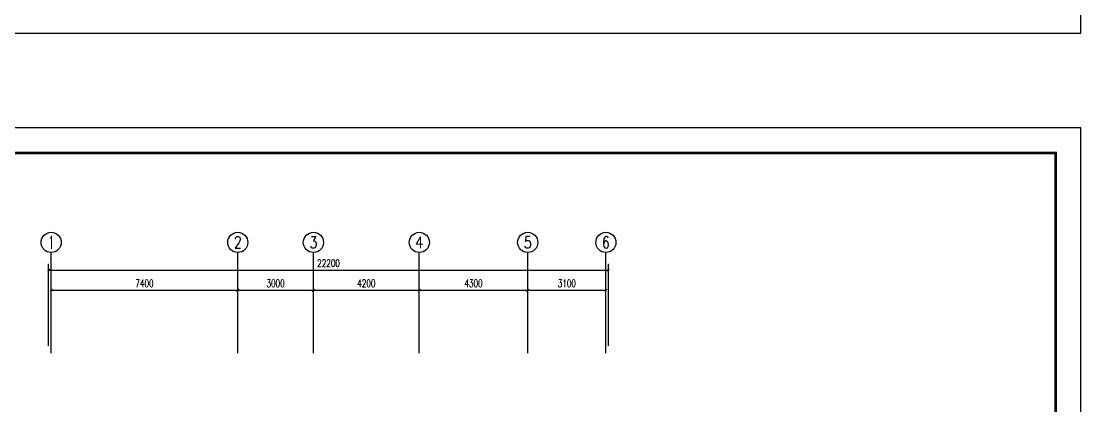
# Model space of a CAD drawing. Extents: x 6250600 to 6678662, y -692028 to -290561.
# Drawn here: x 6278323 to 6320347, y -481174 to -465908 of the extents above; entities that cross this region are included whole.
import ezdxf
from ezdxf.enums import TextEntityAlignment as Align

# ---------------------------------------------------------------- set-up
doc = ezdxf.new("R2010")
doc.units = 0
doc.header["$LTSCALE"] = 1000
doc.header["$MEASUREMENT"] = 0
doc.layers.get('0').update_dxf_attribs({"linetype": 'CONTINUOUS'})
doc.layers.get('Defpoints').update_dxf_attribs({"linetype": 'CONTINUOUS'})
for name, color, linetype in [('AXIS_TEXT', 7, 'CONTINUOUS'), ('PUB_TITLE', 4, 'CONTINUOUS'), ('建筑底图', 251, 'CONTINUOUS')]:
    doc.layers.add(name, color=color, linetype=linetype)
doc.styles.add('_TCH_AXIS', font='COMPLEX', dxfattribs={"bigfont": 'GBCBIG'})
doc.styles.add('_TCH_DIM_T3', font='SIMPLEX', dxfattribs={"width": 0.705882, "bigfont": 'GBCBIG'})
doc.styles.add('COMPLEX', font='COMPLEX')
doc.dimstyles.new('_TCH_ARCH&&100', dxfattribs={"dimtxt": 297.5, "dimasz": 100, "dimexe": 250, "dimexo": 300, "dimgap": 126.25, "dimtad": 1, "dimdec": 0, "dimzin": 0, "dimdsep": 46, "dimtxsty": '_TCH_DIM_T3', "dimblk": 'ARCHTICK', "dimcen": 0.09, "dimclrt": 7, "dimazin": 2, "dimtfac": 1, "dimtdec": 0, "dimtix": 1, "dimtmove": 2, "dimatfit": 3, "dimfxl": 0, "dimtolj": 1, "dimtzin": 0, "dimarcsym": 0})

# ---------------------------------------------------------------- blocks, each defined once
blk = doc.blocks.new('_AXISO')
blk.add_circle((0, 0), 0.5)
at = {"layer": 'AXIS_TEXT', "style": 'COMPLEX', "width": 1.041667}
blk.add_attdef('A', text='', height=0.56, dxfattribs=at).set_placement((-0.25, -0.28), (0.25, -0.28), align=Align.FIT)
blk = doc.blocks.new('_ArchTick')
at = {"color": 0, "linetype": 'ByBlock', "const_width": 0.4}
blk.add_lwpolyline([(-0.5, -0.5), (0.5, 0.5)], dxfattribs=at)
blk = doc.blocks.new('*D157')
at = {"layer": 'Defpoints', "color": 0, "transparency": 16777216}
for p in [(6301612, -475788), (6279412, -479088), (6301612, -479088)]:
    blk.add_point(p, dxfattribs=at)
at = {"layer": '建筑底图', "color": 0, "lineweight": -2, "transparency": 16777216}
for p, q in [((6279412, -478788), (6279412, -475538)), ((6301612, -478788), (6301612, -475538)), ((6279412, -475788), (6301612, -475788))]:
    blk.add_line(p, q, dxfattribs=at)
at = {"layer": '建筑底图', "color": 0, "lineweight": -2, "transparency": 16777216, "xscale": 100, "yscale": 100, "zscale": 100, "rotation": 180}
blk.add_blockref('_ArchTick', (6279412, -475788), dxfattribs=at)
at = {"layer": '建筑底图', "color": 0, "lineweight": -2, "transparency": 16777216, "xscale": 100, "yscale": 100, "zscale": 100}
blk.add_blockref('_ArchTick', (6301612, -475788), dxfattribs=at)
at = {"layer": '建筑底图', "color": 7, "transparency": 16777216, "insert": (6290512, -475513), "char_height": 297.5, "attachment_point": 5, "style": '_TCH_DIM_T3'}
blk.add_mtext('\\A1;22200', dxfattribs=at)
blk = doc.blocks.new('*D158')
at = {"layer": 'Defpoints', "color": 0, "transparency": 16777216}
for p in [(6286912, -476588), (6279512, -479088), (6286912, -479088)]:
    blk.add_point(p, dxfattribs=at)
at = {"layer": '建筑底图', "color": 0, "lineweight": -2, "transparency": 16777216}
for p, q in [((6279512, -478788), (6279512, -476338)), ((6286912, -478788), (6286912, -476338)), ((6279512, -476588), (6286912, -476588))]:
    blk.add_line(p, q, dxfattribs=at)
at = {"layer": '建筑底图', "color": 0, "lineweight": -2, "transparency": 16777216, "xscale": 100, "yscale": 100, "zscale": 100, "rotation": 180}
blk.add_blockref('_ArchTick', (6279512, -476588), dxfattribs=at)
at = {"layer": '建筑底图', "color": 0, "lineweight": -2, "transparency": 16777216, "xscale": 100, "yscale": 100, "zscale": 100}
blk.add_blockref('_ArchTick', (6286912, -476588), dxfattribs=at)
at = {"layer": '建筑底图', "color": 7, "transparency": 16777216, "insert": (6283212, -476313), "char_height": 297.5, "attachment_point": 5, "style": '_TCH_DIM_T3'}
blk.add_mtext('\\A1;7400', dxfattribs=at)
blk = doc.blocks.new('*D159')
at = {"layer": 'Defpoints', "color": 0, "transparency": 16777216}
for p in [(6289912, -476588), (6286912, -479088), (6289912, -479088)]:
    blk.add_point(p, dxfattribs=at)
at = {"layer": '建筑底图', "color": 0, "lineweight": -2, "transparency": 16777216}
for p, q in [((6286912, -478788), (6286912, -476338)), ((6289912, -478788), (6289912, -476338)), ((6286912, -476588), (6289912, -476588))]:
    blk.add_line(p, q, dxfattribs=at)
at = {"layer": '建筑底图', "color": 0, "lineweight": -2, "transparency": 16777216, "xscale": 100, "yscale": 100, "zscale": 100, "rotation": 180}
blk.add_blockref('_ArchTick', (6286912, -476588), dxfattribs=at)
at = {"layer": '建筑底图', "color": 0, "lineweight": -2, "transparency": 16777216, "xscale": 100, "yscale": 100, "zscale": 100}
blk.add_blockref('_ArchTick', (6289912, -476588), dxfattribs=at)
at = {"layer": '建筑底图', "color": 7, "transparency": 16777216, "insert": (6288412, -476313), "char_height": 297.5, "attachment_point": 5, "style": '_TCH_DIM_T3'}
blk.add_mtext('\\A1;3000', dxfattribs=at)
blk = doc.blocks.new('*D160')
at = {"layer": 'Defpoints', "color": 0, "transparency": 16777216}
for p in [(6294112, -476588), (6289912, -479088), (6294112, -479088)]:
    blk.add_point(p, dxfattribs=at)
at = {"layer": '建筑底图', "color": 0, "lineweight": -2, "transparency": 16777216}
for p, q in [((6289912, -478788), (6289912, -476338)), ((6294112, -478788), (6294112, -476338)), ((6289912, -476588), (6294112, -476588))]:
    blk.add_line(p, q, dxfattribs=at)
at = {"layer": '建筑底图', "color": 0, "lineweight": -2, "transparency": 16777216, "xscale": 100, "yscale": 100, "zscale": 100, "rotation": 180}
blk.add_blockref('_ArchTick', (6289912, -476588), dxfattribs=at)
at = {"layer": '建筑底图', "color": 0, "lineweight": -2, "transparency": 16777216, "xscale": 100, "yscale": 100, "zscale": 100}
blk.add_blockref('_ArchTick', (6294112, -476588), dxfattribs=at)
at = {"layer": '建筑底图', "color": 7, "transparency": 16777216, "insert": (6292012, -476313), "char_height": 297.5, "attachment_point": 5, "style": '_TCH_DIM_T3'}
blk.add_mtext('\\A1;4200', dxfattribs=at)
blk = doc.blocks.new('*D161')
at = {"layer": 'Defpoints', "color": 0, "transparency": 16777216}
for p in [(6298412, -476588), (6294112, -479088), (6298412, -479088)]:
    blk.add_point(p, dxfattribs=at)
at = {"layer": '建筑底图', "color": 0, "lineweight": -2, "transparency": 16777216}
for p, q in [((6294112, -478788), (6294112, -476338)), ((6298412, -478788), (6298412, -476338)), ((6294112, -476588), (6298412, -476588))]:
    blk.add_line(p, q, dxfattribs=at)
at = {"layer": '建筑底图', "color": 0, "lineweight": -2, "transparency": 16777216, "xscale": 100, "yscale": 100, "zscale": 100, "rotation": 180}
blk.add_blockref('_ArchTick', (6294112, -476588), dxfattribs=at)
at = {"layer": '建筑底图', "color": 0, "lineweight": -2, "transparency": 16777216, "xscale": 100, "yscale": 100, "zscale": 100}
blk.add_blockref('_ArchTick', (6298412, -476588), dxfattribs=at)
at = {"layer": '建筑底图', "color": 7, "transparency": 16777216, "insert": (6296262, -476313), "char_height": 297.5, "attachment_point": 5, "style": '_TCH_DIM_T3'}
blk.add_mtext('\\A1;4300', dxfattribs=at)
blk = doc.blocks.new('*D162')
at = {"layer": 'Defpoints', "color": 0, "transparency": 16777216}
for p in [(6301512, -476588), (6298412, -479088), (6301512, -479088)]:
    blk.add_point(p, dxfattribs=at)
at = {"layer": '建筑底图', "color": 0, "lineweight": -2, "transparency": 16777216}
for p, q in [((6298412, -478788), (6298412, -476338)), ((6301512, -478788), (6301512, -476338)), ((6298412, -476588), (6301512, -476588))]:
    blk.add_line(p, q, dxfattribs=at)
at = {"layer": '建筑底图', "color": 0, "lineweight": -2, "transparency": 16777216, "xscale": 100, "yscale": 100, "zscale": 100, "rotation": 180}
blk.add_blockref('_ArchTick', (6298412, -476588), dxfattribs=at)
at = {"layer": '建筑底图', "color": 0, "lineweight": -2, "transparency": 16777216, "xscale": 100, "yscale": 100, "zscale": 100}
blk.add_blockref('_ArchTick', (6301512, -476588), dxfattribs=at)
at = {"layer": '建筑底图', "color": 7, "transparency": 16777216, "insert": (6299962, -476313), "char_height": 297.5, "attachment_point": 5, "style": '_TCH_DIM_T3'}
blk.add_mtext('\\A1;3100', dxfattribs=at)

msp = doc.modelspace()

# ---------------------------------------------------------------- linework, layer by layer
at = {"layer": 'PUB_TITLE', "color": 4}
for points in [[(6260946.9, -466382.7), (6320346.9, -466382.7), (6320346.9, -424382.7), (6260946.9, -424382.7)], [(6260946.9, -512141.8), (6320346.9, -512141.8), (6320346.9, -470141.8), (6260946.9, -470141.8)]]:
    msp.add_lwpolyline(points, close=True, dxfattribs=at)
at = {"layer": 'PUB_TITLE', "color": 4, "const_width": 100}
msp.add_lwpolyline([(6263446.9, -511141.8), (6319346.9, -511141.8), (6319346.9, -471141.8), (6263446.9, -471141.8)], close=True, dxfattribs=at)
at = {"layer": '建筑底图'}
for p, q in [((6279511.8, -479087.6), (6279511.8, -475087.6)), ((6286911.8, -479087.6), (6286911.8, -475087.6)), ((6289911.8, -479087.6), (6289911.8, -475087.6)), ((6294111.8, -479087.6), (6294111.8, -475087.6)), ((6298411.8, -479087.6), (6298411.8, -475087.6)), ((6301511.8, -479087.6), (6301511.8, -475087.6))]:
    msp.add_line(p, q, dxfattribs=at)

# ---------------------------------------------------------------- block references
ref = msp.add_blockref('_AXISO', (6279511.8, -474687.6), dxfattribs=dict(at, xscale=800, yscale=800, zscale=800))
ref.add_attrib('A', '1', dxfattribs={"layer": 'AXIS_TEXT', "color": 0, "height": 514.7, "style": '_TCH_AXIS'}).set_placement((6279401.5, -474945), (6279622.1, -474945), align=Align.FIT)
ref = msp.add_blockref('_AXISO', (6286911.8, -474687.6), dxfattribs=dict(at, xscale=800, yscale=800, zscale=800))
ref.add_attrib('A', '2', dxfattribs={"layer": 'AXIS_TEXT', "color": 0, "height": 465.9, "style": '_TCH_AXIS'}).set_placement((6286756.5, -474920.6), (6287067.1, -474920.6), align=Align.FIT)
ref = msp.add_blockref('_AXISO', (6289911.8, -474687.6), dxfattribs=dict(at, xscale=800, yscale=800, zscale=800))
ref.add_attrib('A', '3', dxfattribs={"layer": 'AXIS_TEXT', "color": 0, "height": 465.9, "style": '_TCH_AXIS'}).set_placement((6289756.5, -474920.6), (6290067.1, -474920.6), align=Align.FIT)
ref = msp.add_blockref('_AXISO', (6294111.8, -474687.6), dxfattribs=dict(at, xscale=800, yscale=800, zscale=800))
ref.add_attrib('A', '4', dxfattribs={"layer": 'AXIS_TEXT', "color": 0, "height": 445.4, "style": '_TCH_AXIS'}).set_placement((6293942.1, -474910.3), (6294281.5, -474910.3), align=Align.FIT)
ref = msp.add_blockref('_AXISO', (6298411.8, -474687.6), dxfattribs=dict(at, xscale=800, yscale=800, zscale=800))
ref.add_attrib('A', '5', dxfattribs={"layer": 'AXIS_TEXT', "color": 0, "height": 465.9, "style": '_TCH_AXIS'}).set_placement((6298256.5, -474920.6), (6298567.1, -474920.6), align=Align.FIT)
ref = msp.add_blockref('_AXISO', (6301511.8, -474687.6), dxfattribs=dict(at, xscale=800, yscale=800, zscale=800))
ref.add_attrib('A', '6', dxfattribs={"layer": 'AXIS_TEXT', "color": 0, "height": 465.9, "style": '_TCH_AXIS'}).set_placement((6301356.5, -474920.6), (6301667.1, -474920.6), align=Align.FIT)

# ---------------------------------------------------------------- dimensions: what is measured, and where the dimension line sits
for p1, p2, distance, picture, middle in [((6279411.8, -479087.6), (6301611.8, -479087.6), 3300, '*D157', (6290511.8, -475512.6)), ((6279511.8, -479087.6), (6286911.8, -479087.6), 2500, '*D158', (6283211.8, -476312.6)), ((6286911.8, -479087.6), (6289911.8, -479087.6), 2500, '*D159', (6288411.8, -476312.6)), ((6289911.8, -479087.6), (6294111.8, -479087.6), 2500, '*D160', (6292011.8, -476312.6)), ((6294111.8, -479087.6), (6298411.8, -479087.6), 2500, '*D161', (6296261.8, -476312.6)), ((6298411.8, -479087.6), (6301511.8, -479087.6), 2500, '*D162', (6299961.8, -476312.6))]:
    dim = msp.add_aligned_dim(p1=p1, p2=p2, distance=distance, dimstyle='_TCH_ARCH&&100', dxfattribs=at)
    dim.commit()
    dim.dimension.update_dxf_attribs({"geometry": picture, "text_midpoint": middle})

doc.saveas('drawing.dxf')
